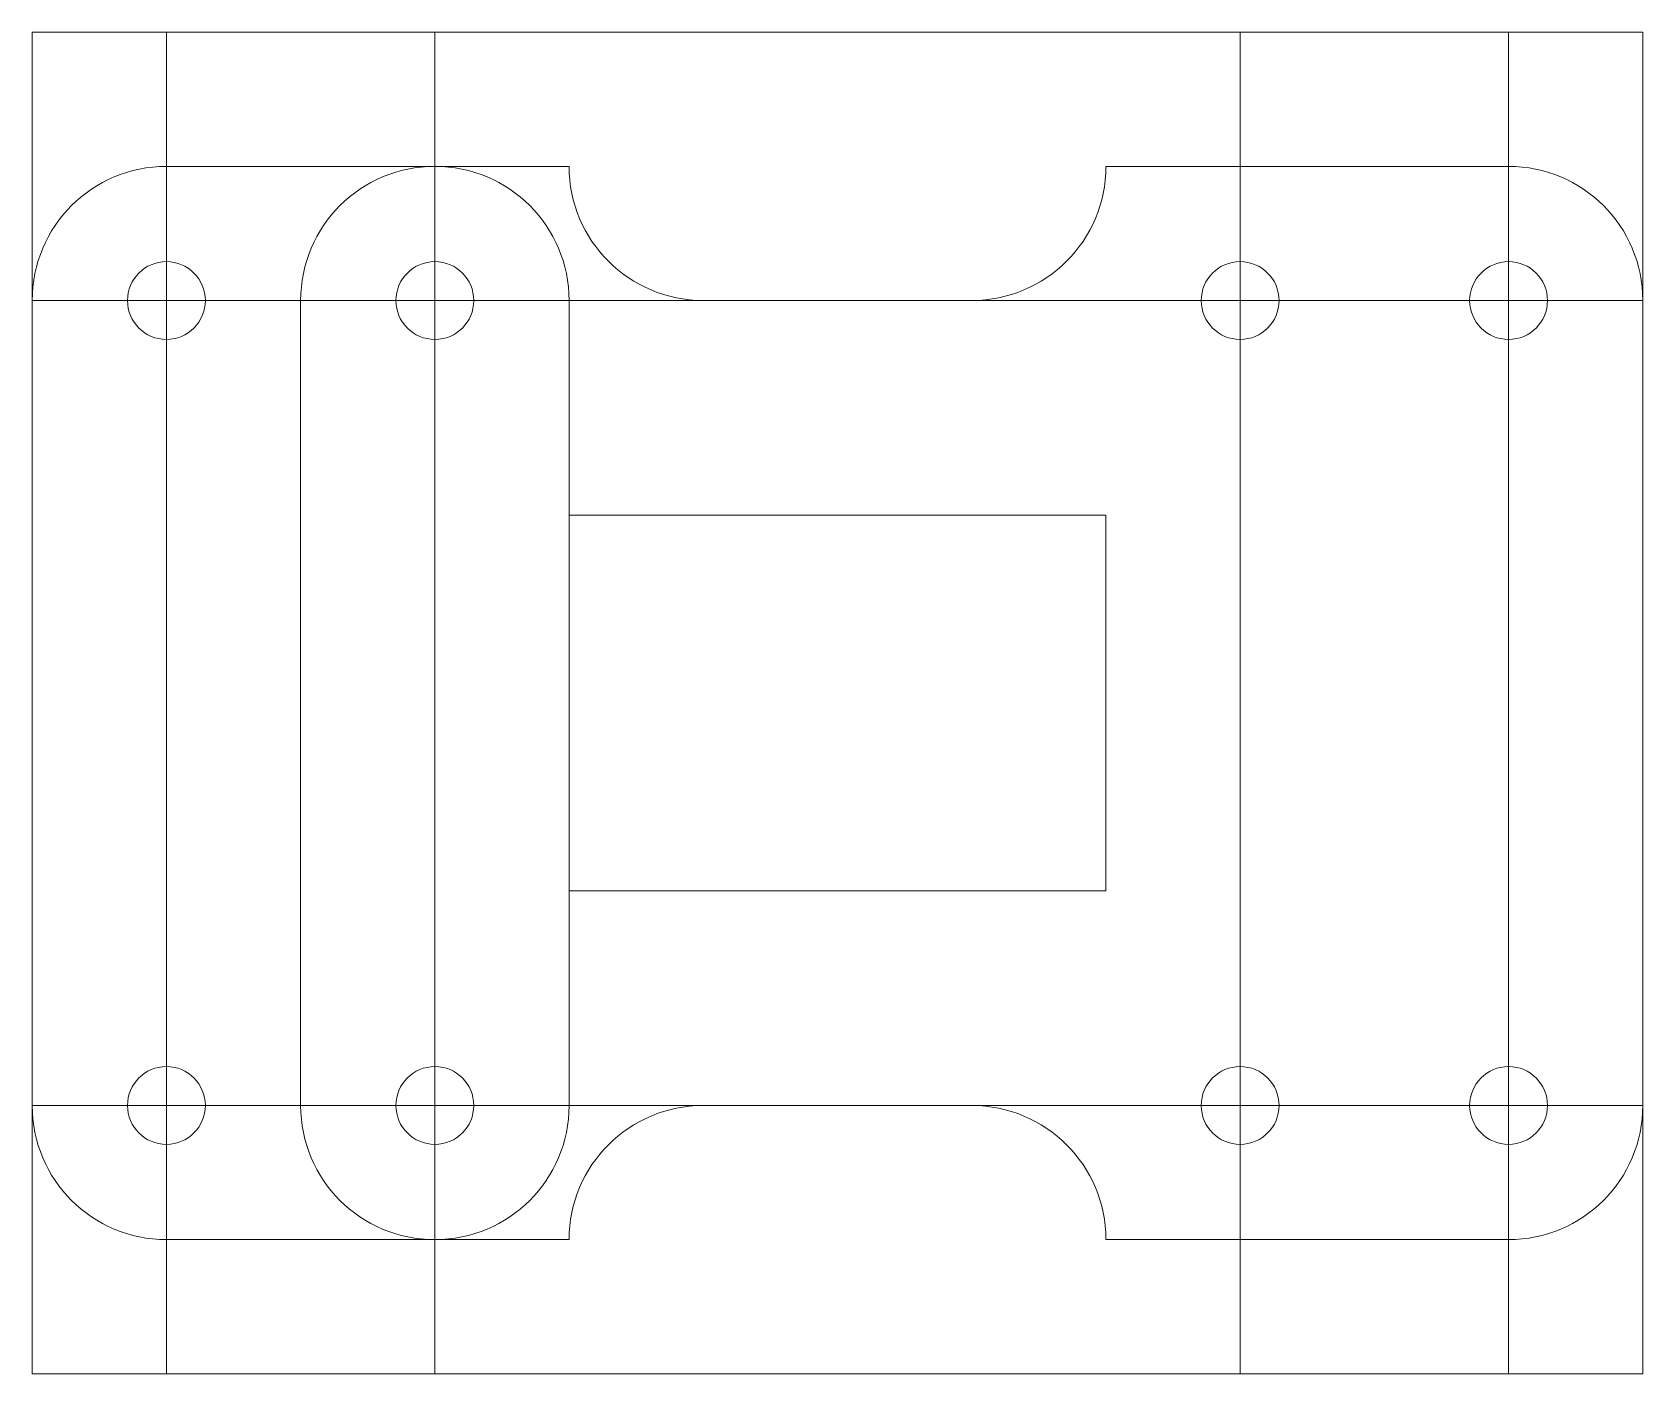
# Model space of a CAD drawing. Header units: millimetres. Extents: x 0 to 60, y 0 to 50.
import ezdxf

# ---------------------------------------------------------------- set-up
doc = ezdxf.new("R2010")
doc.units = ezdxf.units.MM
for name, color, linetype, lineweight, true_color in [('clamp', 178, 'Continuous', 0, 0x000000), ('cut', 178, 'Continuous', 0, 0x000000), ('skel', 1, 'Continuous', 0, 0xff0000)]:
    doc.layers.add(name, color=color, linetype=linetype, lineweight=lineweight, true_color=true_color)

msp = doc.modelspace()

# ---------------------------------------------------------------- linework, layer by layer
at = {"layer": 'clamp'}
for p, q in [((10, 40), (10, 10)), ((20, 10), (20, 40))]:
    msp.add_line(p, q, dxfattribs=at)
for centre in [(15, 40), (15, 10)]:
    msp.add_circle(centre, 1.45, dxfattribs=at)
for centre, start, end in [((15, 40), 0, 180), ((15, 10), 180, 0)]:
    msp.add_arc(centre, 5, start, end, dxfattribs=at)
at = {"layer": 'cut'}
for p, q in [((20, 45), (5, 45)), ((20, 45), (20, 45)), ((55, 45), (40, 45)), ((40, 45), (40, 45)), ((0, 40), (0, 10)), ((35, 40), (25, 40)), ((60, 10), (60, 40)), ((20, 32), (20, 18)), ((40, 32), (20, 32)), ((40, 18), (40, 32)), ((20, 18), (40, 18)), ((25, 10), (35, 10)), ((5, 5), (20, 5)), ((20, 5), (20, 5)), ((40, 5), (40, 5)), ((40, 5), (55, 5))]:
    msp.add_line(p, q, dxfattribs=at)
for centre in [(5, 40), (15, 40), (45, 40), (55, 40), (5, 10), (15, 10), (45, 10), (55, 10)]:
    msp.add_circle(centre, 1.45, dxfattribs=at)
for centre, start, end in [((5, 40), 90, 180), ((25, 45), 180, 270), ((35, 45), 270, 0), ((55, 40), 0, 90), ((5, 10), 180, 270), ((25, 5), 90, 180), ((35, 5), 0, 90), ((55, 10), 270, 0)]:
    msp.add_arc(centre, 5, start, end, dxfattribs=at)
at = {"layer": 'skel'}
for p, q in [((60, 50), (0, 50)), ((0, 50), (0, 0)), ((5, 50), (5, 0)), ((15, 50), (15, 0)), ((45, 0), (45, 50)), ((55, 0), (55, 50)), ((60, 0), (60, 50)), ((60, 40), (0, 40)), ((0, 10), (60, 10)), ((0, 0), (60, 0))]:
    msp.add_line(p, q, dxfattribs=at)

doc.saveas('drawing.dxf')
